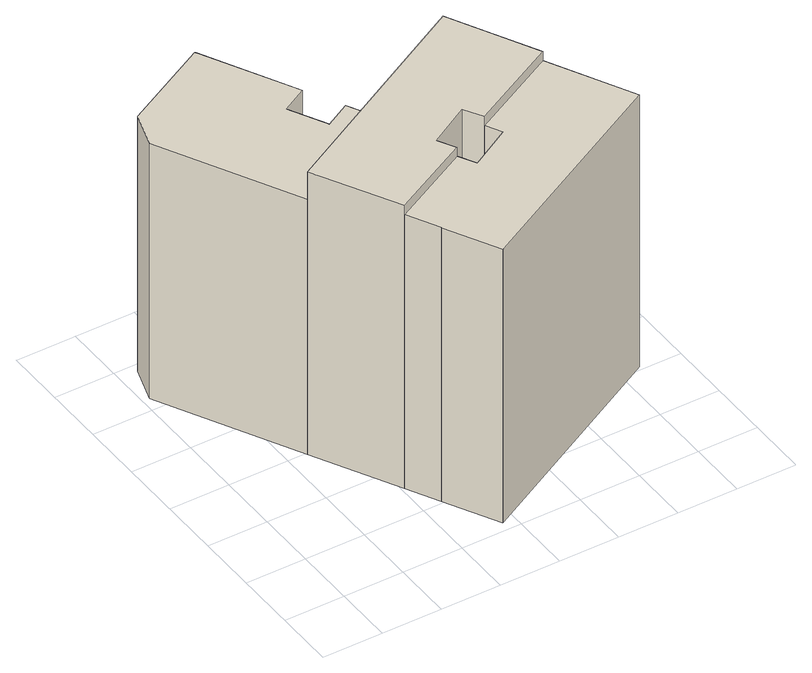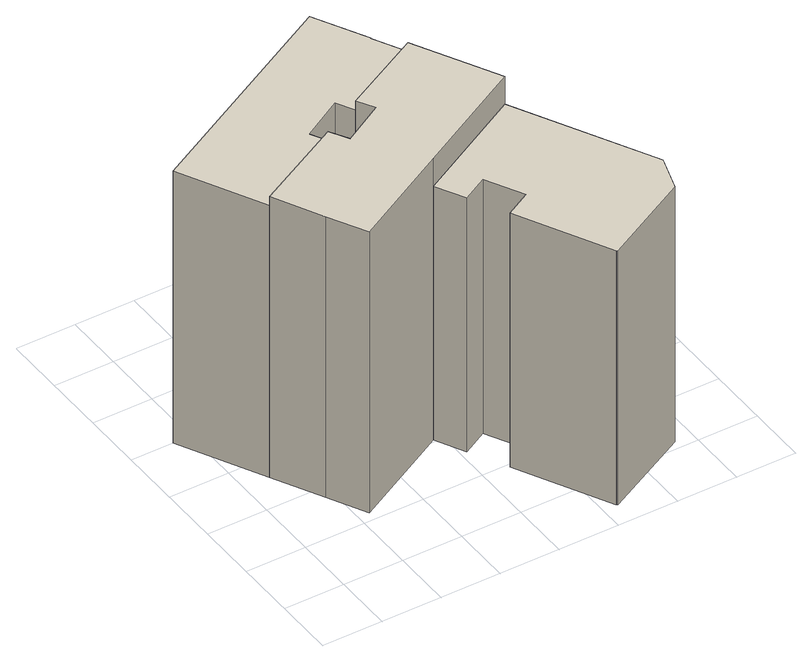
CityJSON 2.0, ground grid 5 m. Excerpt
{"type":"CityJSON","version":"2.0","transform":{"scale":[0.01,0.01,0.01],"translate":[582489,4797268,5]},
"CityObjects":{
"building1":{"type":"Building","attributes":{"name":"2453"},"children":["building1-1"],"geometry":[{"type":"MultiSurface","lod":"1","boundaries":[[[0,1,2,3]],[[1,4,5,2]],[[4,6,7,5]],[[6,8,9,7]],[[8,10,11,9]],[[10,12,13,11]],[[12,14,15,13]],[[14,16,17,15]],[[16,18,19,17]],[[18,20,21,19]],[[20,0,3,21]],[[20,18,16,14,12,10,8,6,4,1,0]]]}]},
"building1-1":{"type":"BuildingPart","attributes":{"name":"2453_P","measuredHeight":23.21},"parents":["building1"],"geometry":[{"type":"MultiSurface","lod":"2","boundaries":[[[0,1,2,3]],[[1,4,5,2]],[[4,6,7,5]],[[6,8,9,7]],[[8,10,11,9]],[[10,12,13,11]],[[12,14,15,13]],[[14,16,17,15]],[[16,18,19,17]],[[18,20,21,19]],[[20,0,3,21]],[[20,18,16,14,12,10,8,6,4,1,0]]],"semantics":{"surfaces":[{"type":"WallSurface"},{"type":"RoofSurface"}],"values":[0,0,0,0,0,0,0,0,0,0,0,1]}}]},
"building2":{"type":"Building","attributes":{"name":"2442"},"children":["building2-1"],"geometry":[{"type":"MultiSurface","lod":"1","boundaries":[[[22,23,24,25]],[[23,26,27,24]],[[26,28,29,27]],[[28,30,31,29]],[[30,32,33,31]],[[32,34,35,33]],[[34,36,37,35]],[[36,38,13,37]],[[38,39,11,13]],[[39,22,25,11]],[[39,38,36,34,32,30,28,26,23,22]]]}]},
"building2-1":{"type":"BuildingPart","attributes":{"name":"2442_P","measuredHeight":25.7},"parents":["building2"],"geometry":[{"type":"MultiSurface","lod":"2","boundaries":[[[22,23,24,25]],[[23,26,27,24]],[[26,28,29,27]],[[28,30,31,29]],[[30,32,33,31]],[[32,34,35,33]],[[34,36,37,35]],[[36,38,13,37]],[[38,39,11,13]],[[39,22,25,11]],[[39,38,36,34,32,30,28,26,23,22]]],"semantics":{"surfaces":[{"type":"WallSurface"},{"type":"RoofSurface"}],"values":[0,0,0,0,0,0,0,0,0,0,1]}}]},
"building3":{"type":"Building","attributes":{"name":"3457"},"children":["building3-1"],"geometry":[{"type":"MultiSurface","lod":"1","boundaries":[[[40,41,35,37]],[[41,42,43,35]],[[42,44,45,43]],[[44,46,29,45]],[[46,47,27,29]],[[47,48,49,27]],[[48,50,51,49]],[[50,52,53,51]],[[52,54,55,53]],[[54,56,57,55]],[[56,40,37,57]],[[56,54,52,50,48,47,46,44,42,41,40]]]}]},
"building3-1":{"type":"BuildingPart","attributes":{"name":"3457_P","measuredHeight":24.91},"parents":["building3"],"geometry":[{"type":"MultiSurface","lod":"2","boundaries":[[[40,41,35,37]],[[41,42,43,35]],[[42,44,45,43]],[[44,46,29,45]],[[46,47,27,29]],[[47,48,49,27]],[[48,50,51,49]],[[50,52,53,51]],[[52,54,55,53]],[[54,56,57,55]],[[56,40,37,57]],[[56,54,52,50,48,47,46,44,42,41,40]]],"semantics":{"surfaces":[{"type":"WallSurface"},{"type":"RoofSurface"}],"values":[0,0,0,0,0,0,0,0,0,0,0,1]}}]}
},
"vertices":[
[892,3306,2410],[1296,2537,2410],[1296,2537,96],[892,3306,94],[1084,2422,2410],[1084,2422,94],[1248,2112,2410],[1248,2112,93],[1459,2228,2410],[1459,2228,96],[1586,1986,2410],[1586,1986,94],[654,1484,2410],[654,1484,85],[56,2622,2410],[56,2622,84],[152,2928,2410],[152,2928,87],[886,3313,2410],[886,3313,94],[891,3305,2410],[891,3305,94],
[2420,2436,2662],[2583,2122,2662],[2583,2122,100],[2420,2436,101],[2795,1714,2662],[2795,1714,102],[2046,1322,2662],[2046,1322,93],[1958,1476,2662],[1958,1476,94],[1614,1281,2662],[1614,1281,90],[1695,1138,2662],[1695,1138,89],[1023,787,2662],[1023,787,82],[654,1484,2662],[1586,1986,2662],
[1023,787,2581],[1695,1138,2581],[1775,995,2581],[1775,995,89],[2119,1190,2581],[2119,1190,92],[2046,1322,2581],[2795,1714,2581],[3159,1015,2581],[3159,1015,100],[1402,80,2581],[1402,80,86],[1394,75,2581],[1394,75,86],[1160,518,2581],[1160,518,84],[1164,520,2581],[1164,520,84]
]}
